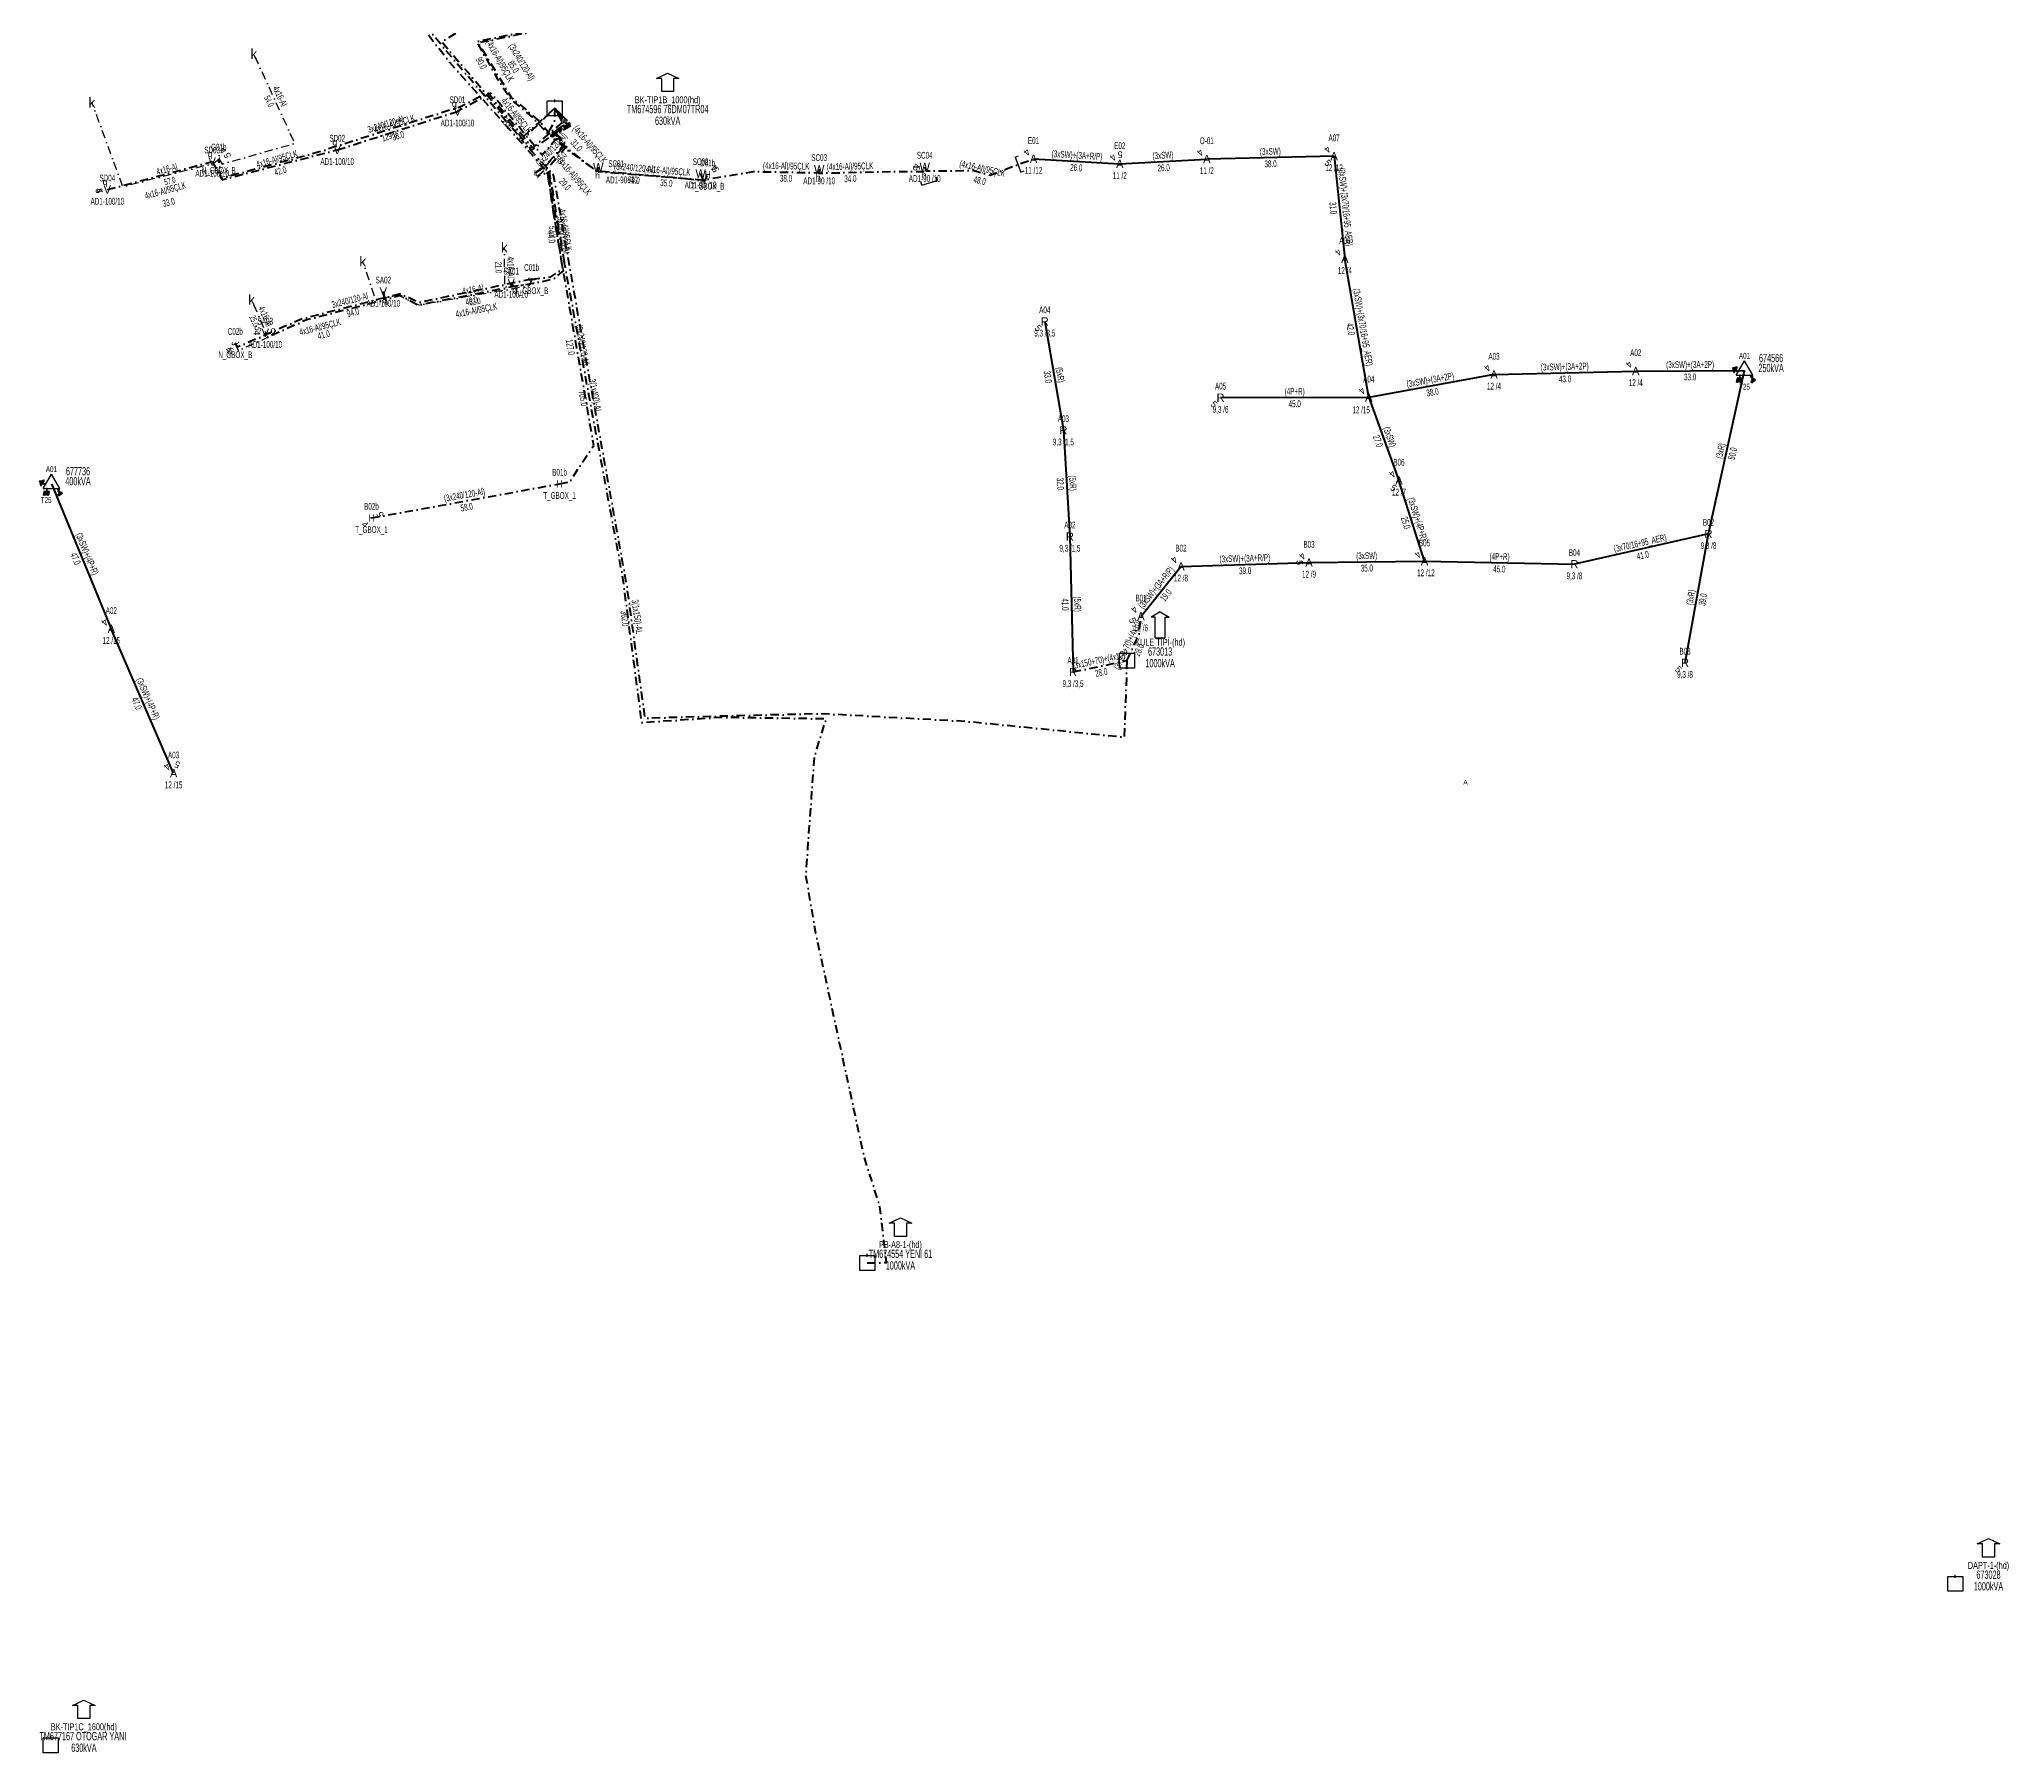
# Model space of a CAD drawing. Header units: millimetres. Extents: x 595692 to 597161, y 4087450 to 4088540.
# Drawn here: x 596569 to 597161, y 4087450 to 4087966 of the extents above; entities that cross this region are included whole.
import ezdxf
from ezdxf.enums import TextEntityAlignment as Align

# ---------------------------------------------------------------- set-up
doc = ezdxf.new("R2010")
doc.units = ezdxf.units.MM
doc.linetypes.add('DASHDOT', pattern=[5, 2.5, -1.25, 0, -1.25])
for name, color, linetype, lineweight in [('DIREK_AG_MEVCUT', 120, 'Continuous', 25), ('DIREK_AYD_MEVCUT', 190, 'Continuous', 25), ('DIREK_AYD_YENI', 152, 'Continuous', 25), ('DIREK_BOX_MEVCUT', 5, 'Continuous', 25), ('DIREK_BOX_YENI', 5, 'Continuous', 25), ('DIREK_OG_MEVCUT', 16, 'Continuous', 25), ('HAT_ABONE_YERALTI_YENI', 30, 'DASHDOT', 30), ('HAT_AG_HAVAI_MEVCUT', 126, 'Continuous', 50), ('HAT_AG_YERALTI_MEVCUT', 126, 'DASHDOT', 50), ('HAT_AYD_YERALTI_MEVCUT', 150, 'DASHDOT', 40), ('HAT_AYD_YERALTI_YENI', 4, 'DASHDOT', 40), ('HAT_BOX_YERALTI_MEVCUT', 192, 'DASHDOT', 50), ('HAT_BOX_YERALTI_YENI', 5, 'DASHDOT', 50), ('HAT_ENH_YERALTI_YENI', 6, 'DASHDOT', 70), ('HAT_OG_HAVAI_MEVCUT', 48, 'Continuous', 70), ('HAT_OG_YERALTI_YENI', 1, 'DASHDOT', 70), ('KOFRE_ABONE_MEVCUT', 6, 'Continuous', 25), ('NODE_AG_YENI', 5, 'Continuous', 25), ('NODE_AYD_YENI', 5, 'Continuous', 25), ('NODE_OG_MEVCUT', 5, 'Continuous', 25), ('TRAFO_MEVCUT', 5, 'Continuous', 30), ('TRAFO_TADILAT_BYSK', 5, 'Continuous', 30)]:
    doc.layers.add(name, color=color, linetype=linetype, lineweight=lineweight)
doc.layers.add('NIA_AG', color=5, linetype='Continuous')
doc.styles.add('Direk', font='B_CAD')
doc.styles.get("Standard").update_dxf_attribs({"font": 'Arial'})

# ---------------------------------------------------------------- blocks, each defined once
blk = doc.blocks.new('AG_NIA', base_point=(-64.4296, 129.8924))
at = {"layer": 'NIA_AG'}
for p, q in [((-64.429604, 132.292432), (-65.529604, 132.292432)), ((-64.429604, 127.492432), (-64.429604, 132.292432)), ((-64.429604, 127.492432), (-65.529604, 127.492432))]:
    blk.add_line(p, q, dxfattribs=at)
blk = doc.blocks.new('MEV_BINA_KARE')
at = {"layer": 'TRAFO_MEVCUT', "linetype": 'Continuous'}
for p, q in [((-2.25, -2.25), (-2.25, 2.25)), ((-2.25, 2.25), (2.25, 2.25)), ((0, 1.8), (0, 2.7)), ((2.25, 2.25), (2.25, -2.25)), ((2.25, -2.25), (-2.25, -2.25))]:
    blk.add_line(p, q, dxfattribs=at)
blk = doc.blocks.new('MEV_BETKOSK')
at = {"layer": 'TRAFO_MEVCUT', "linetype": 'Continuous'}
for p, q in [((-3.4, 2), (0, 3.6)), ((-1.8, 2), (-3.4, 2)), ((-1.8, -2), (-1.8, 2)), ((0, 3.6), (3.4, 2)), ((3.4, 2), (1.8, 2)), ((1.8, 2), (1.8, -2)), ((1.8, -2), (-1.8, -2))]:
    blk.add_line(p, q, dxfattribs=at)
blk = doc.blocks.new('MEV_KULE')
at = {"layer": 'TRAFO_MEVCUT', "linetype": 'Continuous'}
for p, q in [((0, 4.726056), (-2.7455, 3.111056)), ((-1.4535, 3.111056), (-2.7455, 3.111056)), ((-1.4535, -3.111056), (-1.4535, 3.111056)), ((0, 4.726056), (2.7455, 3.111056)), ((1.4535, 3.111056), (2.7455, 3.111056)), ((1.4535, 3.111056), (1.4535, -3.111056)), ((-1.4535, -3.111056), (1.4535, -3.111056))]:
    blk.add_line(p, q, dxfattribs=at)
blk = doc.blocks.new('MEV_DIREK')
h = blk.add_hatch(color=32)
h.paths.add_polyline_path([(-2.14, 0.97), (-2.35, 1.09), (-3.31, -0.55), (-3.09, -0.67), (-2.67, 0.06), (-1.89, -0.39), (-1.79, -0.22), (-2.56, 0.23)])
h.paths.add_polyline_path([(-3.46, -0.17), (-3.33, -0.25), (-2.61, 0.99), (-2.74, 1.06)])
h.paths.add_polyline_path([(-3.54, 0.29), (-3.41, 0.22), (-3.05, 0.82), (-3.18, 0.9)])
h.paths.add_polyline_path([(-3.58, 0.81), (-3.66, 0.68), (-3.53, 0.61), (-3.45, 0.74)])
h.paths.add_polyline_path([(-1.51, -2.34), (-2.26, -2.33), (-2.52, -3.47), (-2.42, -3.47), (-2.21, -2.53), (-1.91, -2.54), (-2.12, -3.47), (-2.02, -3.47), (-1.81, -2.54), (-1.51, -2.54), (-1.72, -3.47), (-1.62, -3.48), (-1.41, -2.54), (-1.11, -2.54), (-1.32, -3.48), (-1.22, -3.48), (-1.01, -2.54), (-0.71, -2.55), (-0.92, -3.48), (-0.82, -3.48), (-0.56, -2.35), (-1.31, -2.34), (-1.31, -1.44), (-1.51, -1.44)])
at = {"layer": 'TRAFO_MEVCUT'}
for points in [[(2.35, -1.57), (2.12, -1.92), (2.08, -1.44), (1.94, -1.44), (2.01, -2.32), (2.25, -1.96), (2.31, -2.67), (2.1, -2.67), (2.39, -2.87), (2.4, -2.86), (2.64, -2.49), (2.45, -2.63)], [(2.35, -1.57), (2.12, -1.92), (2.08, -1.44), (1.94, -1.44), (2.01, -2.32), (2.25, -1.96), (2.31, -2.67), (2.1, -2.67), (2.39, -2.87), (1.98, -3.19), (2.2, -3.79), (2.26, -3.74), (2.08, -3.26), (2.26, -3.13), (2.44, -3.6), (2.49, -3.56), (2.32, -3.08), (2.49, -2.94), (2.67, -3.42), (2.73, -3.38), (2.55, -2.9), (2.73, -2.76), (2.91, -3.24), (2.97, -3.2), (2.79, -2.72), (2.97, -2.58), (3.15, -3.06), (3.21, -3.01), (2.98, -2.42), (2.4, -2.86), (2.64, -2.49), (2.45, -2.63)], [(2.97, -2.58), (3.15, -3.06), (3.21, -3.01), (2.98, -2.42), (2.4, -2.86), (2.64, -2.49), (2.45, -2.63), (2.35, -1.57), (2.12, -1.92), (2.08, -1.44), (1.94, -1.44), (2.01, -2.32), (2.25, -1.96), (2.31, -2.67), (2.1, -2.67), (2.39, -2.87), (1.98, -3.19), (2.2, -3.79), (2.26, -3.74), (2.08, -3.26), (2.26, -3.13), (2.44, -3.6), (2.49, -3.56), (2.32, -3.08), (2.49, -2.94), (2.67, -3.42), (2.73, -3.38), (2.55, -2.9), (2.73, -2.76), (2.91, -3.24), (2.97, -3.2), (2.79, -2.72)]]:
    blk.add_hatch(color=32, dxfattribs=at).paths.add_polyline_path(points)
at = {"layer": 'TRAFO_MEVCUT', "linetype": 'Continuous'}
for p, q in [((-2.5, -1.44), (0, 2.89)), ((2.5, -1.44), (0, 2.89)), ((-2.5, -1.44), (2.5, -1.44))]:
    blk.add_line(p, q, dxfattribs=at)
at = {"layer": 'TRAFO_MEVCUT', "color": 32, "flags": 128}
blk.add_lwpolyline([(1.94, -1.44), (2.08, -1.44), (2.12, -1.92), (2.35, -1.57), (2.45, -2.63), (2.64, -2.49), (2.4, -2.86), (2.98, -2.42), (3.21, -3.01), (3.15, -3.06), (2.97, -2.58), (2.79, -2.72), (2.97, -3.2), (2.91, -3.24), (2.73, -2.76), (2.55, -2.9), (2.73, -3.38), (2.67, -3.42), (2.49, -2.94), (2.32, -3.08), (2.49, -3.56), (2.44, -3.6), (2.26, -3.13), (2.08, -3.26), (2.26, -3.74), (2.2, -3.79), (1.98, -3.19), (2.39, -2.87), (2.1, -2.67), (2.31, -2.67), (2.25, -1.96), (2.01, -2.32), (1.94, -1.44)], dxfattribs=at)
at = {"layer": 'TRAFO_TADILAT_BYSK', "color": 32, "flags": 128}
for points in [[(-3.53, 0.61), (-3.45, 0.74), (-3.58, 0.81), (-3.66, 0.68), (-3.53, 0.61)], [(-3.41, 0.22), (-3.05, 0.82), (-3.18, 0.9), (-3.54, 0.29), (-3.41, 0.22)], [(-3.33, -0.25), (-2.61, 0.99), (-2.74, 1.06), (-3.46, -0.17), (-3.33, -0.25)], [(-1.79, -0.22), (-2.56, 0.23), (-2.14, 0.97), (-2.35, 1.09), (-3.31, -0.55), (-3.09, -0.67), (-2.67, 0.06), (-1.89, -0.39), (-1.79, -0.22)], [(-1.31, -1.44), (-1.51, -1.44), (-1.51, -2.34), (-2.26, -2.33), (-2.52, -3.47), (-2.42, -3.47), (-2.21, -2.53), (-1.91, -2.54), (-2.12, -3.47), (-2.02, -3.47), (-1.81, -2.54), (-1.51, -2.54), (-1.72, -3.47), (-1.62, -3.48), (-1.41, -2.54), (-1.11, -2.54), (-1.32, -3.48), (-1.22, -3.48), (-1.01, -2.54), (-0.71, -2.55), (-0.92, -3.48), (-0.82, -3.48), (-0.56, -2.35), (-1.31, -2.34), (-1.31, -1.44)]]:
    blk.add_lwpolyline(points, dxfattribs=at)
blk = doc.blocks.new('MEV_DAPT')
at = {"layer": 'TRAFO_MEVCUT', "linetype": 'Continuous'}
for p, q in [((-3.4, 2), (0, 3.6)), ((-1.8, 2), (-3.4, 2)), ((-1.8, -2), (-1.8, 2)), ((0, 3.6), (3.4, 2)), ((3.4, 2), (1.8, 2)), ((1.8, 2), (1.8, -2)), ((1.8, -2), (-1.8, -2))]:
    blk.add_line(p, q, dxfattribs=at)

msp = doc.modelspace()

# ---------------------------------------------------------------- linework, layer by layer
at = {"layer": 'HAT_ABONE_YERALTI_YENI', "flags": 128}
for points in [[(596622.770736, 4087930.497079), (596623.748839, 4087928.920065), (596645.718272, 4087935.098969), (596633.325225, 4087962.05359)], [(596622.770736, 4087930.497079), (596621.260114, 4087929.091702), (596593.88414, 4087922.054617), (596584.561062, 4087947.424341)], [(596717.029213, 4087894.256372), (596716.606168, 4087892.767278), (596708.948553, 4087891.843083), (596708.782116, 4087903.774427)], [(596717.029213, 4087894.256372), (596716.144071, 4087892.173153), (596683.071095, 4087886.429942), (596676.535717, 4087889.532596), (596670.132367, 4087887.882248), (596666.142536, 4087899.568482)], [(596627.755132, 4087874.988584), (596628.642338, 4087872.718223), (596637.554217, 4087876.745072), (596632.657634, 4087888.037943)]]:
    msp.add_lwpolyline(points, dxfattribs=at)
at = {"layer": 'HAT_AG_HAVAI_MEVCUT'}
for p, q in [((596871.588, 4087881.492), (596877.205265, 4087848.716275)), ((597071.543901, 4087817.495167), (597082.388, 4087866.737)), ((596969.194, 4087858.636), (596924.5541, 4087858.528485)), ((596877.205265, 4087848.716275), (596879.165839, 4087816.702769)), ((597071.543901, 4087817.495167), (597031.13912, 4087808.380933)), ((597064.464291, 4087778.699741), (597071.543901, 4087817.495167)), ((596879.165839, 4087816.702769), (596880.109679, 4087775.937535)), ((596985.985, 4087809.3), (597031.13912, 4087808.380933))]:
    msp.add_line(p, q, dxfattribs=at)
at = {"layer": 'HAT_AG_YERALTI_MEVCUT', "flags": 128}
for points in [[(596896.342, 4087779.358), (596900.034181, 4087787.387443), (596900.587177, 4087792.71577)], [(596880.109679, 4087775.937535), (596896.342, 4087779.358)]]:
    msp.add_lwpolyline(points, dxfattribs=at)
at = {"layer": 'HAT_AYD_YERALTI_MEVCUT', "flags": 128}
for points in [[(596739.138457, 4087974.448052), (596737.317263, 4087972.984157), (596730.01763, 4087970.705086), (596720.141656, 4087969.780246), (596700.405816, 4087965.755288), (596706.645312, 4087954.695476), (596710.877964, 4087948.251006), (596716.517103, 4087943.634604), (596718.597994, 4087941.520683), (596722.525858, 4087937.462591), (596723.318578, 4087937.165321), (596728.24005, 4087940.402263), (596723.991, 4087945.694)], [(596718.869404, 4087925.302937), (596722.905671, 4087928.866875), (596727.670052, 4087934.445156), (596724.449626, 4087938.22379), (596728.61471, 4087941.100704), (596723.991, 4087945.694)], [(596723.991, 4087945.694), (596727.914723, 4087940.679515), (596723.05764, 4087938.1094), (596726.429508, 4087934.215369), (596736.862434, 4087926.592145), (596737.094, 4087927.974)], [(596835.439, 4087928.049), (596835.800129, 4087926.830681), (596850.277763, 4087926.943201), (596855.153651, 4087925.592955), (596868.212, 4087930.489)], [(596737.094, 4087927.974), (596737.08024, 4087926.613926), (596746.881528, 4087925.895165), (596768.624959, 4087924.200063), (596767.926, 4087926.1)], [(596767.926, 4087926.1), (596768.624959, 4087924.112941), (596783.806065, 4087926.639495), (596803.547062, 4087926.290925), (596803.645, 4087927.35)], [(596803.645, 4087927.35), (596803.438159, 4087926.160241), (596822.545651, 4087926.595853), (596835.170605, 4087926.704883), (596835.439, 4087928.049)]]:
    msp.add_lwpolyline(points, dxfattribs=at)
at = {"layer": 'HAT_AYD_YERALTI_YENI', "flags": 128}
for points in [[(596723.991, 4087945.694), (596723.891357, 4087941.819747), (596722.007117, 4087938.466103), (596724.13006, 4087936.085188), (596720.203678, 4087931.595861), (596704.788571, 4087950.274333), (596694.688819, 4087944.765383)], [(596658.455662, 4087933.167383), (596694.688819, 4087944.765383)], [(596620.790319, 4087929.63382), (596623.729209, 4087924.190294), (596658.455662, 4087933.167383)], [(596589.205196, 4087921.20435), (596620.790319, 4087929.63382)], [(596710.856857, 4087893.166988), (596711.57472, 4087892.032351), (596717.454063, 4087892.990222), (596723.630675, 4087894.278392), (596727.263976, 4087897.284123), (596723.457126, 4087920.297498), (596722.383809, 4087926.607818), (596720.626606, 4087925.955378), (596718.869404, 4087925.302937)], [(596672.345974, 4087890.478464), (596672.597748, 4087887.951582), (596648.99679, 4087881.899865), (596637.28522, 4087876.623848), (596636.788174, 4087878.069517)], [(596710.856857, 4087893.166988), (596711.237972, 4087891.947418), (596682.774295, 4087886.362838), (596677.621613, 4087889.282691), (596672.898321, 4087888.166277), (596672.345974, 4087890.478464)]]:
    msp.add_lwpolyline(points, dxfattribs=at)
at = {"layer": 'HAT_BOX_YERALTI_MEVCUT', "flags": 128}
for points in [[(596738.880645, 4087972.875741), (596730.283298, 4087970.384315), (596720.123927, 4087969.379542), (596700.977419, 4087965.36045), (596710.968713, 4087948.846199), (596715.211088, 4087945.385314), (596719.553801, 4087941.616836), (596722.620766, 4087937.903402), (596727.070872, 4087940.820026), (596723.991, 4087945.694)], [(596718.182379, 4087926.204656), (596722.066192, 4087929.375214), (596726.755132, 4087934.678182), (596723.858718, 4087938.106899), (596728.762404, 4087940.774708), (596723.991, 4087945.694)], [(596725.437701, 4087832.590133), (596728.597143, 4087833.319137), (596731.49982, 4087837.818287), (596735.743754, 4087844.192459), (596725.301065, 4087903.959098), (596721.779072, 4087926.864416), (596720.854232, 4087927.855316), (596726.99417, 4087934.457101), (596724.483889, 4087937.958282), (596729.04203, 4087940.666743), (596723.991, 4087945.694)], [(596723.991, 4087945.694), (596727.892714, 4087940.544912), (596723.305712, 4087938.194781), (596726.666844, 4087934.465317), (596736.322202, 4087926.905257), (596759.483734, 4087924.951534), (596769.278895, 4087923.84994), (596770.062969, 4087925.729024)], [(596668.776101, 4087822.313942), (596725.437701, 4087832.590133)]]:
    msp.add_lwpolyline(points, dxfattribs=at)
at = {"layer": 'HAT_BOX_YERALTI_YENI', "flags": 128}
for points in [[(596777.698171, 4088039.471799), (596777.473875, 4088041.571185), (596752.684195, 4088046.840489), (596741.826236, 4088046.880408), (596730.409411, 4088048.038058), (596694.433903, 4088048.556837), (596687.807354, 4088047.838295), (596687.328326, 4088046.88024), (596687.647678, 4088039.614988), (596700.041527, 4088026.984378), (596723.709113, 4088001.431478), (596736.527094, 4087990.165147), (596738.416059, 4087988.478571), (596737.473672, 4087976.257231), (596696.852356, 4087969.87481), (596689.986293, 4087965.723238), (596705.265353, 4087947.774074), (596717.041449, 4087933.083893), (596727.021191, 4087940.229389), (596723.991, 4087945.694)], [(596723.991, 4087945.694), (596726.47851, 4087941.695871), (596717.30273, 4087933.768308), (596703.76908, 4087950.409198), (596695.785336, 4087946.213237), (596651.350756, 4087932.05266), (596623.481655, 4087924.606606), (596622.770736, 4087930.497079)], [(596717.029213, 4087894.256372), (596722.847009, 4087894.907299), (596726.44728, 4087897.48364), (596723.178038, 4087916.964405), (596721.962569, 4087925.648898), (596720.608339, 4087927.828879), (596718.182379, 4087926.204656)], [(596717.029213, 4087894.256372), (596683.037108, 4087887.196507), (596677.471224, 4087889.837944), (596647.943737, 4087882.290982), (596628.415974, 4087873.800651), (596627.755132, 4087874.988584)]]:
    msp.add_lwpolyline(points, dxfattribs=at)
at = {"layer": 'HAT_ENH_YERALTI_YENI', "flags": 128}
msp.add_lwpolyline([(596818.118225, 4087597.965498), (596823.882217, 4087598.088136), (596821.920007, 4087614.88956), (596817.133833, 4087630.203085), (596802.668463, 4087697.141719), (596799.637742, 4087714.60199), (596802.188615, 4087750.154782), (596805.696065, 4087761.79314), (596774.607301, 4087762.271429), (596750.214577, 4087760.677133), (596744.50194, 4087804.323142), (596724.306702, 4087913.128406), (596722.269706, 4087925.926487), (596692.413632, 4087959.46821), (596676.404356, 4087979.812856), (596663.331374, 4088000.968879), (596657.238753, 4088013.302431), (596652.058232, 4088025.179934), (596646.518396, 4088043.386139), (596645.689176, 4088055.277186), (596643.747804, 4088076.821015), (596641.122091, 4088095.71167), (596647.215176, 4088097.342213), (596647.202639, 4088165.663402), (596647.525737, 4088197.807725), (596647.353981, 4088203.690371), (596646.766, 4088206.403)], dxfattribs=at)
at = {"layer": 'HAT_OG_HAVAI_MEVCUT'}
for p, q in [((596868.212, 4087930.489), (596894.188593, 4087928.935319)), ((596894.188593, 4087928.935319), (596920.405767, 4087930.420619)), ((596958.742, 4087931.289), (596920.405767, 4087930.420619)), ((596958.742, 4087931.289), (596961.992601, 4087900.339264)), ((596969.194, 4087858.636), (596961.992601, 4087900.339264)), ((597006.918394, 4087865.523256), (596969.194, 4087858.636)), ((597006.918394, 4087865.523256), (597049.617749, 4087866.574565)), ((597049.617749, 4087866.574565), (597082.388, 4087866.737)), ((596969.194, 4087858.636), (596978.296, 4087833.606)), ((596572.37, 4087832.647), (596590.405623, 4087788.932319)), ((596985.985, 4087809.3), (596978.296, 4087833.606)), ((596900.587177, 4087792.71577), (596912.618962, 4087807.736463)), ((596912.618962, 4087807.736463), (596951.195, 4087808.892)), ((596951.195, 4087808.892), (596985.985, 4087809.3)), ((596609.174, 4087745.447), (596590.405623, 4087788.932319))]:
    msp.add_line(p, q, dxfattribs=at)
at = {"layer": 'HAT_OG_YERALTI_YENI', "flags": 128}
for points in [[(596723.991, 4087945.694), (596713.771847, 4087936.558722), (596689.060712, 4087965.672037), (596676.070589, 4087981.848521), (596664.051342, 4088002.804814), (596653.749739, 4088024.6344), (596649.119197, 4088040.720433), (596643.753, 4088039.368)], [(596896.342, 4087779.358), (596895.542204, 4087756.258924), (596847.835973, 4087761.041811), (596804.054162, 4087763.371935), (596751.19713, 4087762.022916), (596745.703748, 4087802.049896), (596741.905594, 4087822.960548), (596736.815229, 4087851.275317), (596731.724863, 4087879.590087), (596723.644474, 4087925.549611), (596714.05128, 4087936.039775), (596723.991, 4087945.694)]]:
    msp.add_lwpolyline(points, dxfattribs=at)

# ---------------------------------------------------------------- block references
at = {"layer": 'NIA_AG'}
for p, rotation in [((596863.530256, 4087928.733646), 200.552827), ((596863.530256, 4087928.733646), 200.552827), ((596836.859969, 4087923.255166), 286.510659), ((596836.859969, 4087923.255166), 286.510659)]:
    msp.add_blockref('AG_NIA', p, dxfattribs=dict(at, rotation=rotation))
at = {"layer": 'TRAFO_MEVCUT'}
for name, p in [('MEV_BETKOSK', (596757.996939, 4087952.715267)), ('MEV_BETKOSK', (596757.996939, 4087952.715267)), ('MEV_BINA_KARE', (596723.991, 4087945.694)), ('MEV_BINA_KARE', (596723.991, 4087945.694)), ('MEV_DIREK', (597082.388, 4087866.737)), ('MEV_DIREK', (596572.37, 4087832.647)), ('MEV_KULE', (596906.342, 4087789.358)), ('MEV_KULE', (596906.342, 4087789.358)), ('MEV_BINA_KARE', (596896.342, 4087779.358)), ('MEV_BINA_KARE', (596896.342, 4087779.358)), ('MEV_BETKOSK', (596828.118225, 4087607.965498)), ('MEV_BINA_KARE', (596818.118225, 4087597.965498)), ('MEV_DAPT', (597155.878266, 4087511.33631)), ('MEV_BINA_KARE', (597145.878266, 4087501.33631)), ('MEV_BETKOSK', (596582.141988, 4087462.734179)), ('MEV_BINA_KARE', (596572.141988, 4087452.734179))]:
    msp.add_blockref(name, p, dxfattribs=at)

# ---------------------------------------------------------------- texts
at = {"layer": 'DIREK_AG_MEVCUT', "width": 0.53}
for s, p in [('A04', (596871.588, 4087884.992)), ('9,3 /3,5', (596871.588, 4087877.992)), ('A05', (596924.5541, 4087862.028485)), ('A03', (596877.205265, 4087852.216275)), ('9,3 /6', (596924.5541, 4087855.028485)), ('9,3 /1,5', (596877.205265, 4087845.216275)), ('A02', (596879.165839, 4087820.202769)), ('B02', (597071.543901, 4087820.995167)), ('9,3 /1,5', (596879.165839, 4087813.202769)), ('B04', (597031.13912, 4087811.880933)), ('9,3 /8', (597071.543901, 4087813.995167)), ('9,3 /8', (597031.13912, 4087804.880933)), ('B03', (597064.464291, 4087782.199741)), ('A01', (596880.109679, 4087779.437535)), ('9,3 /8', (597064.464291, 4087775.199741)), ('9,3 /3,5', (596880.109679, 4087772.437535))]:
    msp.add_text(s, height=2.05, dxfattribs=at).set_placement(p, align=Align.MIDDLE_CENTER)
at = {"layer": 'DIREK_AG_MEVCUT', "style": 'Direk'}
for p in [(596871.588, 4087881.492), (596924.5541, 4087858.528485), (596877.205265, 4087848.716275), (596879.165839, 4087816.702769), (597071.543901, 4087817.495167), (597031.13912, 4087808.380933), (596880.109679, 4087775.937535), (597064.464291, 4087778.699741)]:
    msp.add_text('R', height=2.5, dxfattribs=at).set_placement(p, align=Align.MIDDLE_CENTER)
at = {"layer": 'DIREK_AG_MEVCUT', "color": 32, "style": 'Direk'}
for p in [(596869.608101, 4087879.512101), (596922.574202, 4087856.548586), (597062.484392, 4087776.719842)]:
    msp.add_text('5', height=2, rotation=315.000001, dxfattribs=at).set_placement(p, align=Align.MIDDLE_CENTER)
at = {"layer": 'DIREK_AYD_MEVCUT', "width": 0.53}
for s, p in [('SC01', (596742.49413, 4087929.015012)), ('SC02', (596767.926, 4087929.6)), ('SC03', (596803.645, 4087930.85)), ('SC04', (596835.439, 4087931.549)), ('AD1-90 /10', (596744.181671, 4087924.136492)), ('AD1-90 /10', (596803.645, 4087923.85)), ('AD1-90 /10', (596835.439, 4087924.549)), ('AD1-90 /10', (596767.926, 4087922.6))]:
    msp.add_text(s, height=2.05, dxfattribs=at).set_placement(p, align=Align.MIDDLE_CENTER)
at = {"layer": 'DIREK_AYD_MEVCUT', "style": 'Direk'}
for p in [(596737.094, 4087927.974), (596767.926, 4087926.1), (596803.645, 4087927.35), (596835.439, 4087928.049)]:
    msp.add_text('W', height=2.5, dxfattribs=at).set_placement(p, align=Align.MIDDLE_CENTER)
at = {"layer": 'DIREK_AYD_MEVCUT', "color": 40, "style": 'Direk'}
for p in [(596736.873917, 4087925.483706), (596768.771898, 4087923.747457), (596803.316589, 4087924.871665), (596835.232983, 4087925.557503)]:
    msp.add_text('h', height=2, dxfattribs=at).set_placement(p, align=Align.MIDDLE_CENTER)
at = {"layer": 'DIREK_AYD_MEVCUT', "color": 32, "style": 'Direk'}
for s, rotation, p in [('5', 278.255329, (596832.964905, 4087927.646963)), ('4', 264.353822, (596832.951129, 4087928.294962))]:
    msp.add_text(s, height=2, rotation=rotation, dxfattribs=at).set_placement(p, align=Align.MIDDLE_CENTER)
at = {"layer": 'DIREK_AYD_YENI', "width": 0.53}
for s, p in [('SD01', (596694.688819, 4087948.265383)), ('AD1-100/10', (596694.688819, 4087941.265383)), ('SD02', (596658.455662, 4087936.667383)), ('SD03', (596620.790319, 4087933.13382)), ('AD1-100/10', (596658.455662, 4087929.667383)), ('SD04', (596589.205196, 4087924.70435)), ('AD1-100/10', (596620.790319, 4087926.13382)), ('AD1-100/10', (596589.205196, 4087917.70435)), ('SA02', (596672.345974, 4087893.978464)), ('SA01', (596710.856857, 4087896.666988)), ('AD1-100/10', (596710.856857, 4087889.666988)), ('SA03', (596636.788174, 4087881.569517)), ('AD1-100/10', (596672.345974, 4087886.978464)), ('AD1-100/10', (596636.788174, 4087874.569517))]:
    msp.add_text(s, height=2.05, dxfattribs=at).set_placement(p, align=Align.MIDDLE_CENTER)
at = {"layer": 'DIREK_AYD_YENI', "color": 4, "style": 'Direk'}
for p in [(596693.740696, 4087947.078619), (596657.739994, 4087935.562758), (596620.113482, 4087932.040455), (596588.538708, 4087923.613872), (596672.761291, 4087888.013203), (596711.906968, 4087890.898229), (596639.152342, 4087878.882358)]:
    msp.add_text('q', height=2, dxfattribs=at).set_placement(p, align=Align.MIDDLE_CENTER)
at = {"layer": 'DIREK_AYD_YENI', "style": 'Direk'}
for p in [(596694.688819, 4087944.765383), (596620.790319, 4087929.63382), (596658.455662, 4087933.167383), (596589.205196, 4087921.20435), (596672.345974, 4087890.478464), (596710.856857, 4087893.166988), (596636.788174, 4087878.069517)]:
    msp.add_text('V', height=2.5, dxfattribs=at).set_placement(p, align=Align.MIDDLE_CENTER)
at = {"layer": 'DIREK_AYD_YENI', "color": 32, "style": 'Direk'}
for s, rotation, p in [('5', 277.471443, (596586.726421, 4087920.84026)), ('4', 277.730879, (596586.727919, 4087920.86805)), ('4', 270, (596634.288174, 4087878.069517)), ('5', 243.973845, (596634.54169, 4087879.298105))]:
    msp.add_text(s, height=2, rotation=rotation, dxfattribs=at).set_placement(p, align=Align.MIDDLE_CENTER)
at = {"layer": 'DIREK_BOX_MEVCUT', "width": 0.53}
for s, p in [('D01b', (596770.062969, 4087929.229024)), ('T_GBOX_B', (596770.062969, 4087922.229024)), ('B01b', (596725.437701, 4087836.090133)), ('T_GBOX_1', (596725.437701, 4087829.090133)), ('B02b', (596668.776101, 4087825.813942)), ('T_GBOX_1', (596668.776101, 4087818.813942))]:
    msp.add_text(s, height=2.05, dxfattribs=at).set_placement(p, align=Align.MIDDLE_CENTER)
at = {"layer": 'DIREK_BOX_MEVCUT', "style": 'Direk', "width": 0.8}
for p in [(596770.062969, 4087925.729024), (596725.437701, 4087832.590133), (596668.776101, 4087822.313942)]:
    msp.add_text('H', height=2.25, dxfattribs=at).set_placement(p, align=Align.MIDDLE_CENTER)
at = {"layer": 'DIREK_BOX_MEVCUT', "color": 32, "style": 'Direk'}
for s, rotation, p in [('4', 495.000001, (596772.042868, 4087927.708923)), ('5', 123.675498, (596772.393104, 4087927.281592)), ('5', 112.500002, (596671.362963, 4087823.385456)), ('4', 315.000001, (596666.796202, 4087820.334043))]:
    msp.add_text(s, height=2, rotation=rotation, dxfattribs=at).set_placement(p, align=Align.MIDDLE_CENTER)
at = {"layer": 'DIREK_BOX_YENI', "width": 0.53}
for s, p in [('G01b', (596622.770736, 4087933.997079)), ('N_GBOX_B', (596622.770736, 4087926.997079)), ('C01b', (596717.029213, 4087897.756372)), ('T_GBOX_B', (596717.029213, 4087890.756372)), ('C02b', (596627.755132, 4087878.488584)), ('N_GBOX_B', (596627.755132, 4087871.488584))]:
    msp.add_text(s, height=2.05, dxfattribs=at).set_placement(p, align=Align.MIDDLE_CENTER)
at = {"layer": 'DIREK_BOX_YENI', "style": 'Direk', "width": 0.8}
msp.add_text('J', height=2.25, dxfattribs=at).set_placement((596622.770736, 4087930.497079), align=Align.MIDDLE_CENTER)
at = {"layer": 'DIREK_BOX_YENI', "color": 32, "style": 'Direk'}
for s, rotation, p in [('4', 510.904099, (596624.1323, 4087932.943739)), ('5', 111.466483, (596625.376505, 4087931.521758)), ('4', 315.000001, (596625.775233, 4087873.008685)), ('5', 329.543505, (596626.335857, 4087872.574944))]:
    msp.add_text(s, height=2, rotation=rotation, dxfattribs=at).set_placement(p, align=Align.MIDDLE_CENTER)
at = {"layer": 'DIREK_BOX_YENI', "style": 'Direk', "width": 0.8}
for rotation, p in [(276.203448, (596717.029213, 4087894.256372)), (292.520566, (596627.755132, 4087874.988584))]:
    msp.add_text('J', height=2.25, rotation=rotation, dxfattribs=at).set_placement(p, align=Align.MIDDLE_CENTER)
at = {"layer": 'DIREK_OG_MEVCUT', "width": 0.53}
for s, p in [('E01', (596868.212, 4087935.989)), ('E01', (596868.212, 4087935.989)), ('O-01', (596920.405767, 4087935.920619)), ('A07', (596958.742, 4087936.789)), ('E02', (596894.188593, 4087934.435319)), ('11 /12', (596868.212, 4087926.989)), ('11 /12', (596868.212, 4087926.989)), ('11 /2', (596894.188593, 4087925.435319)), ('11 /2', (596920.405767, 4087926.920619)), ('12 /12', (596958.742, 4087927.789)), ('A06', (596961.992601, 4087905.839264)), ('12 /4', (596961.992601, 4087896.839264)), ('A03', (597006.918394, 4087871.023256)), ('A02', (597049.617749, 4087872.074565)), ('A04', (596969.194, 4087864.136)), ('12 /4', (597006.918394, 4087862.023256)), ('12 /4', (597049.617749, 4087863.074565)), ('12 /15', (596966.897461, 4087854.881923)), ('B06', (596978.296, 4087839.106)), ('12 /7', (596978.296, 4087830.106)), ('B02', (596912.618962, 4087813.236463)), ('B03', (596951.195, 4087814.392)), ('B05', (596985.985, 4087814.8)), ('12 /9', (596951.195, 4087805.392)), ('12 /12', (596986.407085, 4087805.8)), ('12 /8', (596912.618962, 4087804.236463)), ('A02', (596590.405623, 4087794.432319)), ('B01', (596900.587177, 4087798.21577)), ('12 /6', (596900.587177, 4087789.21577)), ('12 /15', (596590.405623, 4087785.432319)), ('A03', (596609.174, 4087750.947)), ('12 /15', (596609.174, 4087741.947))]:
    msp.add_text(s, height=2.05, dxfattribs=at).set_placement(p, align=Align.MIDDLE_CENTER)
at = {"layer": 'DIREK_OG_MEVCUT', "color": 32, "style": 'Direk'}
for s, rotation, p in [('4', 225.000001, (596866.232101, 4087932.468899)), ('4', 225.000001, (596866.232101, 4087932.468899)), ('4', 225.000001, (596892.208694, 4087930.915218)), ('5', 178.288587, (596894.272216, 4087931.73407)), ('4', 225.000001, (596918.425868, 4087932.400518)), ('4', 225.000001, (596956.762101, 4087933.268899)), ('5', 317.997852, (596956.868356, 4087929.208265)), ('4', 225.000001, (596960.012702, 4087902.319163)), ('4', 225.000001, (597004.938495, 4087867.503155)), ('4', 225.000001, (597047.63785, 4087868.554464)), ('4', 225.000001, (596967.214101, 4087860.615899)), ('4', 225.000001, (596976.316101, 4087835.585899)), ('5', 323.777167, (596976.641404, 4087831.34717)), ('4', 225.000001, (596949.215101, 4087810.871899)), ('4', 225.000001, (596984.005101, 4087811.279899)), ('4', 225.000001, (596910.639063, 4087809.716362)), ('5', 270.335954, (596948.395048, 4087808.875582)), ('4', 225.000001, (596898.607278, 4087794.695669)), ('4', 225.000001, (596588.425724, 4087790.912218)), ('5', 295.652394, (596898.063154, 4087791.503621)), ('4', 225.000001, (596607.194101, 4087747.426899)), ('5', 157.500002, (596610.245514, 4087748.033863))]:
    msp.add_text(s, height=2, rotation=rotation, dxfattribs=at).set_placement(p, align=Align.MIDDLE_CENTER)
at = {"layer": 'DIREK_OG_MEVCUT', "style": 'Direk'}
for p in [(596868.212, 4087930.489), (596868.212, 4087930.489), (596894.188593, 4087928.935319), (596920.405767, 4087930.420619), (596958.742, 4087931.289), (596961.992601, 4087900.339264), (597006.918394, 4087865.523256), (597049.617749, 4087866.574565), (596969.194, 4087858.636), (596978.296, 4087833.606), (596912.618962, 4087807.736463), (596951.195, 4087808.892), (596985.985, 4087809.3), (596900.587177, 4087792.71577), (596590.405623, 4087788.932319), (596609.174, 4087745.447)]:
    msp.add_text('A', height=2.5, dxfattribs=at).set_placement(p, align=Align.MIDDLE_CENTER)
at = {"layer": 'HAT_ABONE_YERALTI_YENI', "lineweight": 30, "width": 0.53}
for s, rotation, p in [('54.0', 294.691765, (596638.749465, 4087948.221203)), ('57.0', 374.41596, (596607.783743, 4087924.749923)), ('21.0', 270.799197, (596708.015417, 4087897.796899)), ('62.0', 369.851327, (596699.753011, 4087888.46408)), ('25.0', 293.441529, (596634.326079, 4087882.053366))]:
    msp.add_text(s, height=1.9, rotation=rotation, dxfattribs=at).set_placement(p, align=Align.TOP_CENTER)
for rotation, p in [(294.691765, (596640.294031, 4087948.931355)), (374.41596, (596607.360511, 4087926.396396)), (270.799197, (596709.715252, 4087897.820611)), (369.851327, (596699.462155, 4087890.139014)), (293.441529, (596635.885772, 4087882.729649))]:
    msp.add_text('4x16-Al', height=2.05, rotation=rotation, dxfattribs=at).set_placement(p, align=Align.CENTER)
at = {"layer": 'HAT_AG_HAVAI_MEVCUT', "lineweight": 30, "width": 0.53}
for s, rotation, p in [('33.0', 279.725148, (596873.558847, 4087864.960554)), ('45.0', 360.138279, (596946.875929, 4087857.732354)), ('50.0', 437.580554, (597077.796035, 4087841.933297)), ('32.0', 273.504536, (596877.337141, 4087832.657563)), ('41.0', 372.711636, (597051.528548, 4087812.108884)), ('45.0', 358.83336, (597008.544978, 4087807.990876)), ('41.0', 271.326337, (596878.787987, 4087796.300477)), ('39.0', 79.658136, (597068.840287, 4087797.944861))]:
    msp.add_text(s, height=2.05, rotation=rotation, dxfattribs=at).set_placement(p, align=Align.TOP_CENTER)
for s, rotation, p in [('(5xR)', 279.725148, (596875.234417, 4087865.247721)), ('(4P+R)', 360.138279, (596946.871826, 4087859.43235)), ('(3xR)', 437.580554, (597076.135816, 4087842.298911)), ('(5xR)', 273.504536, (596879.033962, 4087832.76148)), ('(4P+R)', 358.83336, (597008.579591, 4087809.690524)), ('(3x70/16+95_AER)', 372.711636, (597051.154473, 4087813.767216)), ('(3xR)', 79.658136, (597067.167905, 4087798.250047)), ('(5xR)', 271.326337, (596880.487531, 4087796.339827))]:
    msp.add_text(s, height=2.05, rotation=rotation, dxfattribs=at).set_placement(p, align=Align.CENTER)
at = {"layer": 'HAT_AG_YERALTI_MEVCUT', "lineweight": 30, "width": 0.53}
for rotation, p in [(65.305596, (596897.415824, 4087783.727833)), (11.90028, (596888.050324, 4087778.479601))]:
    msp.add_text('(3x150+70)+(4x10)', height=2.05, rotation=rotation, dxfattribs=at).set_placement(p, align=Align.CENTER)
for rotation, p in [(65.305596, (596898.960357, 4087783.01761)), (11.90028, (596888.40088, 4087776.816138))]:
    msp.add_text('28.0', height=2.05, rotation=rotation, dxfattribs=at).set_placement(p, align=Align.TOP_CENTER)
at = {"layer": 'HAT_AYD_YERALTI_MEVCUT', "lineweight": 30, "width": 0.53}
for s, rotation, p in [('90.0', 299.429922, (596702.78525, 4087959.807727)), ('31.0', 310.889511, (596731.333314, 4087935.220249)), ('29.0', 310.44005, (596727.871904, 4087923.488179)), ('35.0', 355.54228, (596757.687179, 4087924.200185)), ('38.0', 358.988423, (596793.661557, 4087925.615342)), ('34.0', 1.306003, (596813.011278, 4087925.528268)), ('48.0', 347.225816, (596852.213043, 4087924.939548))]:
    msp.add_text(s, height=2.05, rotation=rotation, dxfattribs=at).set_placement(p, align=Align.TOP_CENTER)
for rotation, p in [(299.429922, (596706.627085, 4087959.496165)), (310.889511, (596733.823855, 4087934.163378)), (310.44005, (596729.165749, 4087924.590888)), (355.54228, (596757.819309, 4087925.895043)), (358.988423, (596793.69157, 4087927.315077)), (1.306003, (596812.972532, 4087927.227826)), (347.225816, (596852.588928, 4087926.597471))]:
    msp.add_text('(4x16-Al)/95ÇLK', height=2.05, rotation=rotation, dxfattribs=at).set_placement(p, align=Align.CENTER)
at = {"layer": 'HAT_AYD_YERALTI_YENI', "lineweight": 30, "width": 0.53}
for rotation, p in [(308.847873, (596711.695652, 4087942.93039)), (17.314987, (596675.991329, 4087940.05338)), (15.954231, (596640.572401, 4087929.460828)), (15.461755, (596606.95792, 4087920.001699)), (279.392756, (596726.199155, 4087908.929532)), (371.384868, (596700.563603, 4087883.915143)), (374.381824, (596653.552733, 4087878.883138))]:
    msp.add_text('4x16-Al/95ÇLK', height=2.05, rotation=rotation, dxfattribs=at).set_placement(p, align=Align.CENTER)
for s, rotation, p in [('53.0', 308.847873, (596710.371668, 4087941.864057)), ('38.0', 17.314987, (596676.497291, 4087938.430419)), ('42.0', 15.954231, (596641.039679, 4087927.826309)), ('33.0', 15.461755, (596607.411131, 4087918.363224)), ('52.0', 279.392756, (596724.521947, 4087908.65209)), ('43.0', 371.384868, (596698.722173, 4087888.707051)), ('41.0', 374.381824, (596654.142446, 4087878.520289))]:
    msp.add_text(s, height=2.05, rotation=rotation, dxfattribs=at).set_placement(p, align=Align.TOP_CENTER)
at = {"layer": 'HAT_BOX_YERALTI_MEVCUT', "lineweight": 30, "width": 0.53}
for s, rotation, p in [('85.0', 301.174373, (596712.464357, 4087958.754681)), ('29.0', 48.516547, (596725.047437, 4087931.463655)), ('64.0', 355.178396, (596747.831523, 4087925.081404)), ('127.0', 279.910922, (596729.685095, 4087873.929479)), ('58.0', 10.279475, (596697.258583, 4087826.615681))]:
    msp.add_text(s, height=2.05, rotation=rotation, dxfattribs=at).set_placement(p, align=Align.TOP_CENTER)
for rotation, p in [(301.174373, (596713.176776, 4087959.094972)), (48.516547, (596723.773887, 4087932.589741)), (355.178396, (596747.974414, 4087926.775388)), (279.910922, (596731.359725, 4087874.222078)), (10.279475, (596696.955219, 4087828.288394))]:
    msp.add_text('(3x240/120-Al)', height=2.05, rotation=rotation, dxfattribs=at).set_placement(p, align=Align.CENTER)
at = {"layer": 'HAT_BOX_YERALTI_YENI', "lineweight": 30, "width": 0.53}
for rotation, p in [(377.676234, (596673.309954, 4087939.942818)), (279.526549, (596725.650937, 4087907.364701)), (374.337345, (596662.496995, 4087886.88799))]:
    msp.add_text('3x240/120-Al', height=2.05, rotation=rotation, dxfattribs=at).set_placement(p, align=Align.CENTER)
for s, rotation, p in [('129.0', 377.676234, (596673.826138, 4087938.323079)), ('44.0', 279.526549, (596723.974381, 4087907.083344)), ('94.0', 374.337345, (596662.917967, 4087885.240937))]:
    msp.add_text(s, height=2.05, rotation=rotation, dxfattribs=at).set_placement(p, align=Align.TOP_CENTER)
at = {"layer": 'HAT_ENH_YERALTI_YENI', "lineweight": 30, "width": 0.53}
msp.add_text('705.0', height=2.05, rotation=280.514954, dxfattribs=at).set_placement((596733.568594, 4087858.570656), align=Align.TOP_CENTER)
msp.add_text('3(1x400)-AL', height=2.05, rotation=280.514954, dxfattribs=at).set_placement((596735.240047, 4087858.880892), align=Align.CENTER)
at = {"layer": 'HAT_OG_HAVAI_MEVCUT', "lineweight": 30, "width": 0.53}
for s, rotation, p in [('(3xSW)+(3A+R/P)', 356.578137, (596881.250885, 4087930.560433)), ('(3xSW)', 3.242552, (596907.249102, 4087930.526608)), ('(3xSW)', 361.297249, (596939.554842, 4087931.70447)), ('(3xSW)+(3x70/16+95_AER)', 275.995009, (596961.212854, 4087915.902786)), ('(3xSW)+(3x70/16+95_AER)', 279.796914, (596966.430732, 4087879.632374)), ('(3xSW)+(3A+2P)', 10.345996, (596987.903371, 4087862.915917)), ('(3xSW)+(3A+2P)', 1.410407, (597028.24715, 4087866.898653)), ('(3xSW)+(3A+2P)', 0.284073, (597065.998636, 4087867.505793)), ('(3xSW)', 289.984011, (596974.543647, 4087846.411604)), ('(3xSW)+(4P+R)', 287.555611, (596982.951136, 4087821.70962)), ('(3xSW)+(4P+R)', 292.419863, (596582.173563, 4087811.113842)), ('(3xSW)', 0.672365, (596968.580398, 4087809.946268)), ('(3xSW)+(3A+R/P)', 51.304785, (596905.93966, 4087800.757517)), ('(3xSW)+(3A+R/P)', 1.716032, (596931.881675, 4087809.163943)), ('(3xSW)+(4P+R)', 293.344866, (596600.570195, 4087767.52626))]:
    msp.add_text(s, height=2.05, rotation=rotation, dxfattribs=at).set_placement(p, align=Align.CENTER)
for s, rotation, p in [('38.0', 361.297249, (596939.593329, 4087930.004906)), ('26.0', 356.578137, (596881.149416, 4087928.863464)), ('26.0', 3.242552, (596907.345259, 4087928.82933)), ('31.0', 275.995009, (596959.522151, 4087915.725235)), ('42.0', 279.796914, (596964.755523, 4087879.343109)), ('43.0', 1.410407, (597028.288993, 4087865.199168)), ('33.0', 0.284073, (597066.007064, 4087865.805814)), ('38.0', 10.345996, (596988.208677, 4087861.243557)), ('27.0', 289.984011, (596972.946008, 4087845.830615)), ('25.0', 287.555611, (596981.330314, 4087821.196847)), ('47.0', 292.419863, (596580.60206, 4087810.465477)), ('39.0', 1.716032, (596931.932583, 4087807.464705)), ('35.0', 0.672365, (596968.600347, 4087808.246385)), ('19.0', 51.304785, (596907.26648, 4087799.694716)), ('47.0', 293.344866, (596599.009363, 4087766.852611))]:
    msp.add_text(s, height=2.05, rotation=rotation, dxfattribs=at).set_placement(p, align=Align.TOP_CENTER)
at = {"layer": 'HAT_OG_YERALTI_YENI', "lineweight": 30, "width": 0.53}
msp.add_text('362.0', height=2.05, rotation=277.934635, dxfattribs=at).set_placement((596746.13495, 4087792.185306), align=Align.TOP_CENTER)
msp.add_text('3(1x150)-AL', height=2.05, rotation=277.934635, dxfattribs=at).set_placement((596747.818675, 4087792.41998), align=Align.CENTER)
at = {"layer": 'KOFRE_ABONE_MEVCUT', "style": 'Direk'}
for p in [(596633.325225, 4087962.05359), (596584.561062, 4087947.424341), (596666.142536, 4087899.568482), (596708.782116, 4087903.774427), (596632.657634, 4087888.037943)]:
    msp.add_text('k', height=3, dxfattribs=at).set_placement(p, align=Align.MIDDLE_CENTER)
at = {"layer": 'NODE_AG_YENI', "style": 'Direk'}
msp.add_text('E', height=1.4, dxfattribs=at).set_placement((596718.182379, 4087926.204656), align=Align.MIDDLE_CENTER)
at = {"layer": 'NODE_AYD_YENI', "style": 'Direk'}
msp.add_text('V', height=1.4, dxfattribs=at).set_placement((596718.869404, 4087925.302937), align=Align.MIDDLE_CENTER)
msp.add_text('V', height=1.4, dxfattribs=at).set_placement((596718.869404, 4087925.302937), align=Align.MIDDLE_CENTER)
at = {"layer": 'NODE_OG_MEVCUT', "style": 'Direk'}
msp.add_text('A', height=1.4, dxfattribs=at).set_placement((596998.334237, 4087742.73921), align=Align.MIDDLE_CENTER)
at = {"layer": 'TRAFO_MEVCUT', "width": 0.6}
for s, height, p in [('BK-TIP1B_1000(hd)', 2.1, (596757.996939, 4087947.215267)), ('BK-TIP1B_1000(hd)', 2.1, (596757.996939, 4087947.215267)), ('TM674596 76DM07TR04', 2.5, (596757.996939, 4087944.215267)), ('TM674596 76DM07TR04', 2.5, (596757.996939, 4087944.215267)), ('630kVA', 2.5, (596757.996939, 4087940.715267)), ('630kVA', 2.5, (596757.996939, 4087940.715267)), ('A01', 1.8, (597082.388, 4087870.237)), ('674566', 2.5, (597090.388, 4087869.237)), ('250kVA', 2.5, (597090.388, 4087866.237)), ('A01', 1.8, (596572.37, 4087836.147)), ('677736', 2.5, (596580.37, 4087835.147)), ('400kVA', 2.5, (596580.37, 4087832.147)), ('KULE TİPİ-(hd)', 2.1, (596906.342, 4087783.858)), ('KULE TİPİ-(hd)', 2.1, (596906.342, 4087783.858)), ('673013', 2.5, (596906.342, 4087780.858)), ('673013', 2.5, (596906.342, 4087780.858)), ('1000kVA', 2.5, (596906.342, 4087777.358)), ('1000kVA', 2.5, (596906.342, 4087777.358)), ('PB-A8-1-(hd)', 2.1, (596828.118225, 4087602.465498)), ('TM674554 YENI 61', 2.5, (596828.118225, 4087599.465498)), ('1000kVA', 2.5, (596828.118225, 4087595.965498)), ('DAPT-1-(hd)', 2.1, (597155.878266, 4087505.83631)), ('673028', 2.5, (597155.878266, 4087502.83631)), ('1000kVA', 2.5, (597155.878266, 4087499.33631)), ('TM677167 OTOGAR YANI ', 2.5, (596582.141988, 4087454.234179)), ('BK-TIP1C_1600(hd)', 2.1, (596582.141988, 4087457.234179)), ('630kVA', 2.5, (596582.141988, 4087450.734179))]:
    msp.add_text(s, height=height, dxfattribs=at).set_placement(p, align=Align.CENTER)
for p in [(597082.388, 4087862.737), (596570.776465, 4087828.647)]:
    msp.add_text('T25', height=1.8, dxfattribs=at).set_placement(p, align=Align.TOP_CENTER)

doc.saveas('drawing.dxf')
